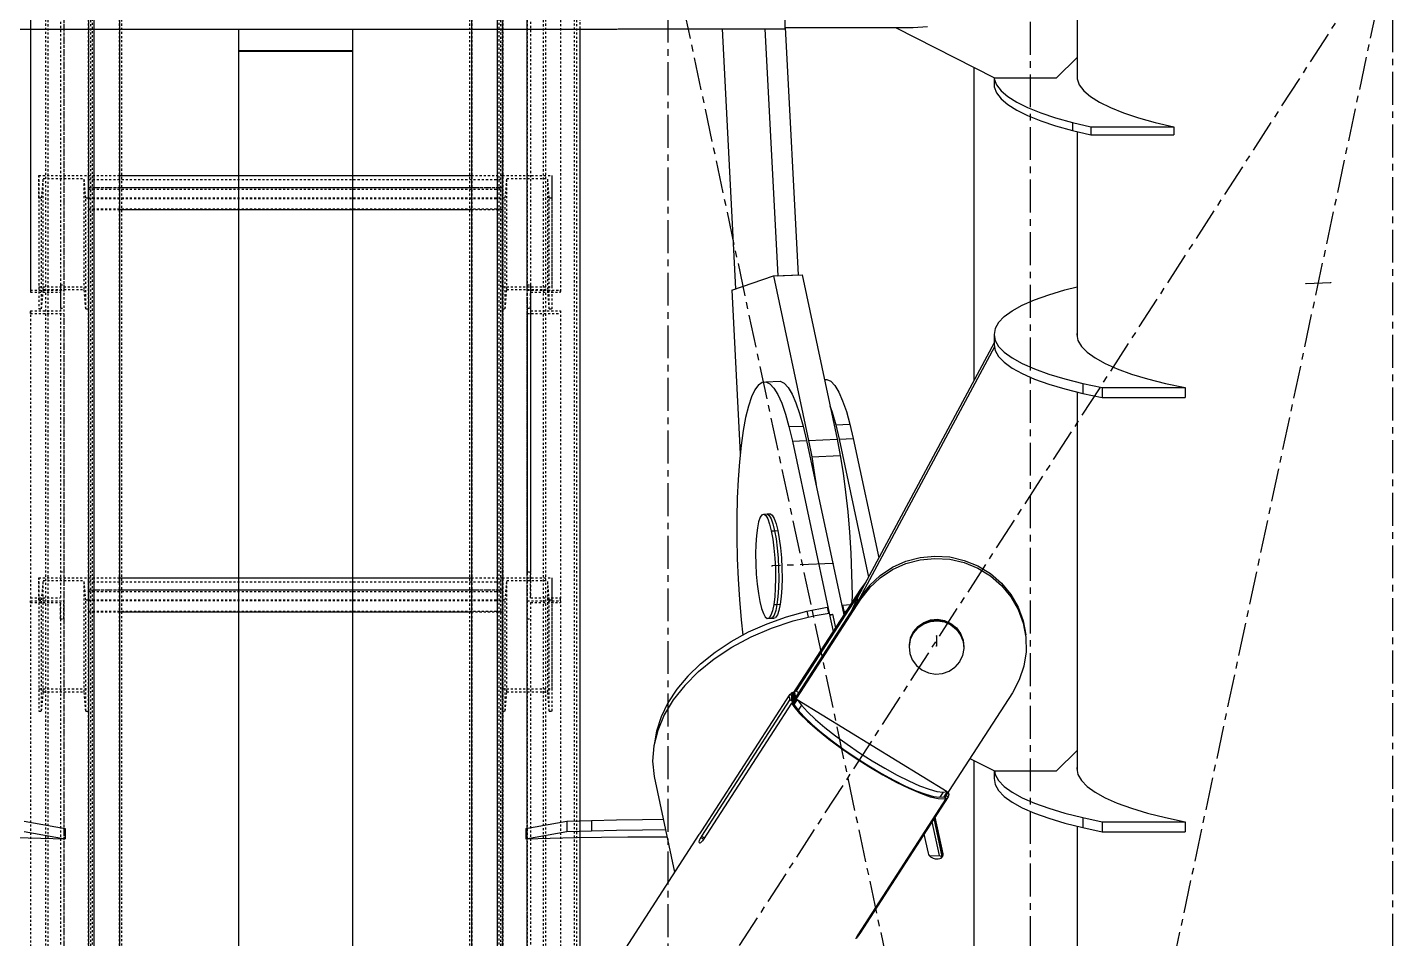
# Model space of a CAD drawing. Header units: millimetres. Extents: x 5143 to 30813, y 232 to 21408.
# Drawn here: x 23100.2 to 23430, y 3197.9 to 3417.9 of the extents above; entities that cross this region are included whole.
import ezdxf

# ---------------------------------------------------------------- set-up
doc = ezdxf.new("R2010")
doc.units = ezdxf.units.MM
doc.header["$LTSCALE"] = 0.25
for name, pattern in [('CENTER', [50.8, 31.75, -6.35, 6.35, -6.35]), ('XKITLINE00', [0]), ('XKITLINE02', [4, 2, -2]), ('XKITLINE03', [6, 3, -1, 1, -1])]:
    doc.linetypes.add(name, pattern=pattern)

msp = doc.modelspace()

# ---------------------------------------------------------------- linework, layer by layer
at = {"color": 8, "linetype": 'CENTER'}
for p, q in [((23255, 3096.7), (23255, 4763.35)), ((23430, 2357.78), (23430, 3985.69)), ((23342.5, 3030.27), (23342.5, 3850.27)), ((22900, 2620.27), (23430, 3440.27)), ((23430, 2620.27), (23255, 3440.27)), ((23342.5, 3030.27), (23430, 3440.27)), ((23414.98, 3356.22), (23409.08, 3355.98)), ((23294.82, 3288.49), (23280.09, 3287.87)), ((23319.8, 3271), (23319.8, 3268.55))]:
    msp.add_line(p, q, dxfattribs=at)
at = {"color": 3, "linetype": 'XKITLINE02'}
for p, q in [((23122.41, 4187.77), (23122.41, 3000.84)), ((23122.94, 4187.77), (23122.94, 3002.41)), ((23207.04, 4187.77), (23207.04, 3002.41)), ((23207.57, 4187.77), (23207.57, 3000.84)), ((23104.64, 4168.77), (23104.64, 3002.41)), ((23225.34, 4168.77), (23225.34, 3002.41)), ((23105.17, 4166.61), (23105.17, 3000.84)), ((23224.81, 4166.61), (23224.81, 3000.84)), ((23115.02, 4010.31), (23115.02, 2304.77)), ((23122.52, 4010.31), (23122.52, 2304.77)), ((23207.47, 4010.11), (23207.47, 2304.77)), ((23214.97, 4010.31), (23214.97, 2597.45)), ((23115.87, 4009.98), (23115.87, 2305.1)), ((23214.12, 4009.98), (23214.12, 2597.45)), ((23122.52, 4005.73), (23122.52, 2597.45)), ((23207.47, 4005.52), (23207.47, 2597.45)), ((23114.92, 3997.81), (23114.92, 2298.3)), ((23115.45, 3998.62), (23115.45, 2299.1)), ((23213.68, 3998.62), (23213.68, 2597.45)), ((23214.53, 3998.62), (23214.52, 2299.1)), ((23215.06, 3997.81), (23215.06, 2298.3)), ((23232.3, 3997.81), (23232.29, 2298.3)), ((23232.83, 3998.62), (23232.82, 2299.1)), ((23116.3, 3967.65), (23116.3, 2597.45)), ((23233.68, 3786.04), (23233.68, 2597.45)), ((23101, 3473.64), (23101, 3353.99)), ((23101, 3473.21), (23101, 3353.99)), ((23108.2, 3473.21), (23108.2, 3350.1)), ((23109, 3473.64), (23109, 3350.1)), ((23220.98, 3473.64), (23220.98, 3350.1)), ((23221.78, 3473.21), (23221.78, 3350.1)), ((23228.98, 3473.64), (23228.98, 3353.99)), ((23116.3, 3463.1), (23116.3, 3417.45)), ((23122.52, 3463.1), (23122.52, 3417.45)), ((23207.47, 3463.1), (23207.47, 3417.45)), ((23213.68, 3463.1), (23213.68, 3417.45)), ((23233.68, 3463.1), (23233.68, 3417.45)), ((23103, 3376.75), (23103, 3382.09)), ((23103, 3382.09), (23115, 3382.09)), ((23103, 3382.09), (23103, 3349.93)), ((23103.68, 3376.75), (23104.07, 3381.41)), ((23104.07, 3381.41), (23113.94, 3381.41)), ((23104.07, 3354.6), (23104.07, 3381.41)), ((23114.32, 3376.75), (23113.94, 3381.41)), ((23113.94, 3354.6), (23113.94, 3381.41)), ((23115, 3382.09), (23115, 3373.88)), ((23115, 3382.09), (23122.52, 3382.09)), ((23115, 3376.75), (23115, 3382.09)), ((23115, 3382.09), (23115, 3349.93)), ((23115, 3381.16), (23214.98, 3381.16)), ((23207.47, 3382.09), (23214.98, 3382.09)), ((23214.98, 3382.09), (23214.98, 3373.88)), ((23214.98, 3355.27), (23214.98, 3382.09)), ((23214.98, 3376.75), (23214.98, 3382.09)), ((23214.98, 3382.09), (23226.98, 3382.09)), ((23215.66, 3376.75), (23216.05, 3381.41)), ((23216.05, 3354.6), (23216.05, 3381.41)), ((23216.05, 3381.41), (23225.92, 3381.41)), ((23225.92, 3354.6), (23225.92, 3381.41)), ((23226.3, 3376.75), (23225.92, 3381.41)), ((23226.98, 3355.27), (23226.98, 3382.09)), ((23226.98, 3376.75), (23226.98, 3382.09)), ((23115, 3379.22), (23122.52, 3379.22)), ((23115, 3378.79), (23214.98, 3378.79)), ((23207.47, 3379.22), (23214.98, 3379.22)), ((23103, 3376.75), (23103.68, 3376.75)), ((23103.68, 3349.93), (23103.68, 3376.75)), ((23114.32, 3376.75), (23115, 3376.75)), ((23114.32, 3349.93), (23114.32, 3376.75)), ((23115, 3376.75), (23214.98, 3376.75)), ((23115, 3376.59), (23214.98, 3376.59)), ((23115, 3374.04), (23214.98, 3374.04)), ((23115, 3373.88), (23122.52, 3373.88)), ((23207.47, 3373.88), (23214.98, 3373.88)), ((23214.98, 3349.93), (23214.98, 3376.75)), ((23214.98, 3376.75), (23215.66, 3376.75)), ((23215.66, 3349.93), (23215.66, 3376.75)), ((23226.3, 3349.93), (23226.3, 3376.75)), ((23226.3, 3376.75), (23226.98, 3376.75)), ((23226.98, 3349.93), (23226.98, 3376.75)), ((23101, 3354.42), (23109, 3354.42)), ((23101, 3353.99), (23108.2, 3353.99)), ((23103, 3355.27), (23115, 3355.27)), ((23103.68, 3349.93), (23104.07, 3354.6)), ((23104.07, 3354.6), (23113.94, 3354.6)), ((23108.2, 3355.75), (23109, 3355.75)), ((23108.2, 3355.75), (23108.2, 3349.48)), ((23108.2, 3355.75), (23108.2, 3280.15)), ((23109, 3355.75), (23109, 3348.78)), ((23109, 3355.75), (23109, 3279.46)), ((23114.32, 3349.93), (23113.94, 3354.6)), ((23214.98, 3349.93), (23214.98, 3355.27)), ((23214.98, 3355.27), (23226.98, 3355.27)), ((23215.66, 3349.93), (23216.05, 3354.6)), ((23216.05, 3354.6), (23225.92, 3354.6)), ((23220.98, 3355.75), (23220.98, 3286.42)), ((23220.98, 3355.75), (23221.78, 3355.75)), ((23220.98, 3350.1), (23220.98, 3354.42)), ((23220.98, 3354.42), (23228.98, 3354.42)), ((23221.78, 3355.75), (23221.78, 3286.42)), ((23221.78, 3350.1), (23221.78, 3353.99)), ((23221.78, 3353.99), (23228.98, 3353.99)), ((23226.3, 3349.93), (23225.92, 3354.6)), ((23226.98, 3349.93), (23226.98, 3355.27)), ((23228.98, 3353.99), (23228.98, 3354.42)), ((23220.98, 3352.26), (23220.98, 3279.46)), ((23221.78, 3352.26), (23221.78, 3280.15)), ((23101, 3349.48), (23108.2, 3349.48)), ((23101, 3348.78), (23101, 3349.48)), ((23101, 3349.48), (23101, 3279.46)), ((23101, 3348.78), (23109, 3348.78)), ((23103, 3349.93), (23103.68, 3349.93)), ((23108.2, 3350.1), (23109, 3350.1)), ((23114.32, 3349.93), (23115, 3349.93)), ((23214.98, 3349.93), (23215.66, 3349.93)), ((23220.98, 3350.1), (23221.78, 3350.1)), ((23220.98, 3348.78), (23228.98, 3348.78)), ((23221.78, 3349.48), (23228.98, 3349.48)), ((23226.3, 3349.93), (23226.98, 3349.93)), ((23228.98, 3349.48), (23228.98, 3279.46)), ((23103, 3279.66), (23103, 3285)), ((23103, 3285), (23115, 3285)), ((23103, 3285), (23103, 3252.84)), ((23108.2, 3286.42), (23109, 3286.42)), ((23115, 3285), (23115, 3276.79)), ((23115, 3285), (23122.52, 3285)), ((23115, 3279.66), (23115, 3285)), ((23115, 3285), (23115, 3252.84)), ((23207.47, 3285), (23214.98, 3285)), ((23214.98, 3285), (23214.98, 3276.79)), ((23214.98, 3258.18), (23214.98, 3285)), ((23214.98, 3279.66), (23214.98, 3285)), ((23214.98, 3285), (23226.98, 3285)), ((23220.98, 3279.46), (23220.98, 3286.42)), ((23220.98, 3286.42), (23221.78, 3286.42)), ((23221.78, 3280.15), (23221.78, 3286.42)), ((23226.98, 3258.18), (23226.98, 3285)), ((23226.98, 3279.66), (23226.98, 3285)), ((23103.68, 3279.66), (23104.07, 3284.32)), ((23104.07, 3284.32), (23113.94, 3284.32)), ((23104.07, 3257.5), (23104.07, 3284.32)), ((23114.32, 3279.66), (23113.94, 3284.32)), ((23113.94, 3257.5), (23113.94, 3284.32)), ((23115, 3284.07), (23214.98, 3284.07)), ((23115, 3282.13), (23122.52, 3282.13)), ((23115, 3281.7), (23214.98, 3281.7)), ((23207.47, 3282.13), (23214.98, 3282.13)), ((23215.66, 3279.66), (23216.05, 3284.32)), ((23216.05, 3257.5), (23216.05, 3284.32)), ((23216.05, 3284.32), (23225.92, 3284.32)), ((23225.92, 3257.5), (23225.92, 3284.32)), ((23226.3, 3279.66), (23225.92, 3284.32)), ((23101, 3280.15), (23108.2, 3280.15)), ((23101, 3279.46), (23109, 3279.46)), ((23101, 3279.02), (23101, 3279.46)), ((23101, 3279.46), (23109, 3279.46)), ((23101, 3279.46), (23101, 3159.81)), ((23101, 3279.02), (23108.2, 3279.02)), ((23103, 3279.66), (23103.68, 3279.66)), ((23103.68, 3252.84), (23103.68, 3279.66)), ((23108.2, 3275.14), (23108.2, 3279.02)), ((23108.2, 3279.02), (23108.2, 3155.92)), ((23109, 3275.14), (23109, 3279.46)), ((23109, 3279.46), (23109, 3155.92)), ((23114.32, 3279.66), (23115, 3279.66)), ((23114.32, 3252.84), (23114.32, 3279.66)), ((23115, 3279.66), (23214.98, 3279.66)), ((23115, 3279.5), (23214.98, 3279.5)), ((23214.98, 3252.84), (23214.98, 3279.66)), ((23214.98, 3279.66), (23215.66, 3279.66)), ((23215.66, 3252.84), (23215.66, 3279.66)), ((23220.98, 3279.46), (23228.98, 3279.46)), ((23220.98, 3279.46), (23220.98, 3155.92)), ((23220.98, 3279.46), (23228.98, 3279.46)), ((23221.78, 3280.15), (23228.98, 3280.15)), ((23221.78, 3279.02), (23221.78, 3155.92)), ((23221.78, 3279.02), (23228.98, 3279.02)), ((23226.3, 3252.84), (23226.3, 3279.66)), ((23226.3, 3279.66), (23226.98, 3279.66)), ((23226.98, 3252.84), (23226.98, 3279.66)), ((23228.98, 3279.46), (23228.98, 3280.15)), ((23228.98, 3279.46), (23228.98, 3159.81)), ((23108.2, 3275.14), (23109, 3275.14)), ((23115, 3276.95), (23214.98, 3276.95)), ((23115, 3276.79), (23122.52, 3276.79)), ((23207.47, 3276.79), (23214.98, 3276.79)), ((23220.98, 3275.14), (23221.78, 3275.14)), ((23103, 3258.18), (23115, 3258.18)), ((23103.68, 3252.84), (23104.07, 3257.5)), ((23104.07, 3257.5), (23113.94, 3257.5)), ((23114.32, 3252.84), (23113.94, 3257.5)), ((23214.98, 3252.84), (23214.98, 3258.18)), ((23214.98, 3258.18), (23226.98, 3258.18)), ((23215.66, 3252.84), (23216.05, 3257.5)), ((23216.05, 3257.5), (23225.92, 3257.5)), ((23226.3, 3252.84), (23225.92, 3257.5)), ((23226.98, 3252.84), (23226.98, 3258.18)), ((23103, 3252.84), (23103.68, 3252.84)), ((23114.32, 3252.84), (23115, 3252.84)), ((23214.98, 3252.84), (23215.66, 3252.84)), ((23226.3, 3252.84), (23226.98, 3252.84))]:
    msp.add_line(p, q, dxfattribs=at)
at = {"color": 1, "linetype": 'XKITLINE03'}
for p, q in [((23115.02, 4010.31), (23115.02, 2309.56)), ((23214.97, 2309.56), (23214.97, 4010.31)), ((23220.97, 2292.58), (23220.98, 4000.82)), ((23109, 3473.64), (23109, 3354.42)), ((23220.98, 3354.42), (23220.98, 3473.64)), ((23115, 3382.09), (23115, 3355.27)), ((23214.98, 3355.27), (23214.98, 3382.09)), ((23115, 3379.22), (23214.98, 3379.22)), ((23109, 3348.78), (23109, 3279.46)), ((23220.98, 3279.46), (23220.98, 3348.78)), ((23115, 3285), (23115, 3258.18)), ((23214.98, 3258.18), (23214.98, 3285)), ((23115, 3282.13), (23214.98, 3282.13)), ((23109, 3279.46), (23109, 3160.24)), ((23220.98, 3160.24), (23220.98, 3279.46))]:
    msp.add_line(p, q, dxfattribs=at)
at = {"color": 8, "linetype": 'XKITLINE00'}
for p, q in [((23353.8, 3462.9), (23353.8, 3410.58)), ((23283.2, 3435.18), (23283.2, 3417.6)), ((23087.8, 3417.45), (23242.19, 3417.45)), ((23151.2, 3417.45), (23151.2, 3096.7)), ((23178.8, 3417.45), (23178.8, 3096.7)), ((23242.19, 3417.45), (23242.36, 3417.46)), ((23242.36, 3417.46), (23242.6, 3417.47)), ((23242.6, 3417.47), (23242.89, 3417.48)), ((23242.89, 3417.48), (23243.2, 3417.48)), ((23243.2, 3417.48), (23283.2, 3417.48)), ((23268.03, 3417.48), (23271.3, 3354.78)), ((23278.35, 3417.48), (23281.46, 3357.92)), ((23283.2, 3417.82), (23314.2, 3417.82)), ((23283.2, 3417.6), (23283.2, 3417.48)), ((23283.25, 3417.82), (23286.37, 3358.13)), ((23309.91, 3417.82), (23333.8, 3405.71)), ((23314.2, 3417.82), (23317.64, 3418.09)), ((23151.2, 3412.32), (23178.8, 3412.32)), ((23151.2, 3412.16), (23178.8, 3412.16)), ((23348.8, 3405.71), (23353.8, 3410.58)), ((23353.8, 3410.58), (23353.8, 3405.35)), ((23328.85, 3408.22), (23328.85, 3332.67)), ((23353.8, 3406.96), (23353.76, 3406.88)), ((23353.76, 3406.88), (23353.76, 3405.44)), ((23333.76, 3405.73), (23333.76, 3405.44)), ((23333.76, 3405.44), (23334.31, 3404)), ((23333.76, 3405.44), (23333.76, 3403.49)), ((23333.76, 3403.49), (23334.31, 3402.05)), ((23333.8, 3405.71), (23348.8, 3405.71)), ((23334.31, 3404), (23335.4, 3402.58)), ((23353.76, 3405.44), (23354.31, 3404)), ((23354.31, 3404), (23355.4, 3402.58)), ((23334.31, 3402.05), (23335.4, 3400.63)), ((23335.4, 3402.58), (23337.03, 3401.18)), ((23335.4, 3400.63), (23337.03, 3399.23)), ((23337.03, 3401.18), (23339.18, 3399.82)), ((23355.4, 3402.58), (23357.03, 3401.18)), ((23357.03, 3401.18), (23359.18, 3399.82)), ((23337.03, 3399.23), (23339.18, 3397.87)), ((23339.18, 3399.82), (23341.83, 3398.51)), ((23339.18, 3397.87), (23341.83, 3396.56)), ((23341.83, 3398.51), (23344.98, 3397.25)), ((23344.98, 3397.25), (23348.59, 3396.05)), ((23359.18, 3399.82), (23361.83, 3398.51)), ((23361.83, 3398.51), (23364.98, 3397.25)), ((23364.98, 3397.25), (23368.59, 3396.05)), ((23341.83, 3396.56), (23344.98, 3395.3)), ((23344.98, 3395.3), (23348.59, 3394.1)), ((23348.59, 3396.05), (23352.65, 3394.93)), ((23348.59, 3394.1), (23352.65, 3392.98)), ((23352.65, 3394.93), (23357.11, 3393.89)), ((23352.65, 3394.93), (23352.65, 3392.98)), ((23357.11, 3393.89), (23377.11, 3393.89)), ((23357.11, 3393.89), (23357.11, 3391.94)), ((23368.59, 3396.05), (23372.65, 3394.93)), ((23372.65, 3394.93), (23377.11, 3393.89)), ((23377.11, 3393.89), (23377.11, 3391.94)), ((23352.65, 3392.98), (23357.11, 3391.94)), ((23353.8, 3392.71), (23353.8, 3343.24)), ((23357.11, 3391.94), (23377.11, 3391.94)), ((23270.34, 3354.45), (23280.48, 3357.88)), ((23280.48, 3357.88), (23287.35, 3358.17)), ((23280.48, 3357.88), (23288.93, 3318.14)), ((23281.46, 3357.92), (23286.37, 3358.13)), ((23287.35, 3358.17), (23295.8, 3318.43)), ((23270.34, 3354.45), (23272.4, 3314.92)), ((23346.91, 3353.34), (23350.8, 3354.5)), ((23350.8, 3354.5), (23353.8, 3355.26)), ((23338.1, 3349.46), (23340.54, 3350.81)), ((23340.54, 3350.81), (23343.48, 3352.11)), ((23343.48, 3352.11), (23346.91, 3353.34)), ((23336.18, 3348.07), (23334.8, 3346.66)), ((23336.18, 3348.07), (23338.1, 3349.46)), ((23333.97, 3345.21), (23333.7, 3343.76)), ((23334.8, 3346.66), (23333.97, 3345.21)), ((23353.8, 3344.29), (23353.7, 3343.76)), ((23333.7, 3341.7), (23300.65, 3280.09)), ((23333.8, 3340.77), (23301.28, 3280.14)), ((23333.7, 3343.76), (23333.7, 3341.33)), ((23333.7, 3343.76), (23333.97, 3342.31)), ((23333.7, 3341.33), (23333.8, 3340.8)), ((23333.8, 3340.8), (23333.8, 3340.77)), ((23333.8, 3340.77), (23333.8, 3340.77)), ((23333.8, 3340.77), (23333.97, 3339.88)), ((23333.97, 3342.31), (23334.8, 3340.87)), ((23334.8, 3340.87), (23336.18, 3339.45)), ((23353.7, 3343.76), (23353.97, 3342.31)), ((23353.97, 3342.31), (23354.8, 3340.87)), ((23354.8, 3340.87), (23356.18, 3339.45)), ((23333.97, 3339.88), (23334.8, 3338.43)), ((23334.8, 3338.43), (23336.18, 3337.02)), ((23336.18, 3339.45), (23338.1, 3338.06)), ((23338.1, 3338.06), (23340.54, 3336.72)), ((23356.18, 3339.45), (23358.1, 3338.06)), ((23358.1, 3338.06), (23360.54, 3336.72)), ((23336.18, 3337.02), (23338.1, 3335.63)), ((23338.1, 3335.63), (23340.54, 3334.28)), ((23340.54, 3336.72), (23343.48, 3335.42)), ((23340.54, 3334.28), (23343.48, 3332.99)), ((23343.48, 3335.42), (23346.91, 3334.19)), ((23346.91, 3334.19), (23350.8, 3333.02)), ((23360.54, 3336.72), (23363.48, 3335.42)), ((23363.48, 3335.42), (23366.91, 3334.19)), ((23366.91, 3334.19), (23370.8, 3333.02)), ((23276.8, 3331.58), (23275.94, 3330.39)), ((23276.8, 3331.58), (23277.7, 3332.22)), ((23277.7, 3332.22), (23278.63, 3332.3)), ((23278.63, 3332.3), (23282.06, 3332.44)), ((23278.63, 3332.3), (23279.58, 3331.82)), ((23279.58, 3331.82), (23280.53, 3330.78)), ((23280.53, 3330.78), (23281.48, 3329.21)), ((23282.06, 3332.44), (23283.01, 3331.96)), ((23283.01, 3331.96), (23283.97, 3330.93)), ((23283.97, 3330.93), (23284.92, 3329.36)), ((23292.73, 3332.89), (23293.35, 3332.91)), ((23293.35, 3332.91), (23294.3, 3332.43)), ((23294.3, 3332.43), (23295.26, 3331.4)), ((23295.26, 3331.4), (23296.21, 3329.83)), ((23343.48, 3332.99), (23346.91, 3331.75)), ((23346.91, 3331.75), (23350.8, 3330.59)), ((23350.8, 3333.02), (23355.12, 3331.94)), ((23355.12, 3331.94), (23355.12, 3329.5)), ((23355.12, 3331.94), (23359.84, 3330.94)), ((23359.84, 3330.94), (23359.84, 3328.5)), ((23359.84, 3330.94), (23379.84, 3330.94)), ((23370.8, 3333.02), (23375.12, 3331.94)), ((23375.12, 3331.94), (23379.84, 3330.94)), ((23379.84, 3330.94), (23379.84, 3328.5)), ((23275.13, 3328.67), (23274.39, 3326.44)), ((23275.94, 3330.39), (23275.13, 3328.67)), ((23281.48, 3329.21), (23282.42, 3327.12)), ((23284.92, 3329.36), (23285.85, 3327.26)), ((23296.21, 3329.83), (23297.14, 3327.74)), ((23297.14, 3327.74), (23298.04, 3325.15)), ((23350.8, 3330.59), (23355.12, 3329.5)), ((23353.8, 3329.83), (23353.8, 3243.29)), ((23355.12, 3329.5), (23359.84, 3328.5)), ((23359.84, 3328.5), (23379.84, 3328.5)), ((23274.39, 3326.44), (23273.71, 3323.72)), ((23282.42, 3327.12), (23283.32, 3324.53)), ((23283.32, 3324.53), (23284.18, 3321.49)), ((23285.85, 3327.26), (23286.76, 3324.68)), ((23286.76, 3324.68), (23287.62, 3321.63)), ((23294.08, 3326.52), (23294.61, 3325.01)), ((23294.61, 3325.01), (23295.47, 3321.96)), ((23298.04, 3325.15), (23298.91, 3322.11)), ((23273.71, 3323.72), (23273.12, 3320.55)), ((23284.18, 3321.49), (23287.62, 3321.63)), ((23284.18, 3321.49), (23285, 3318.02)), ((23287.62, 3321.63), (23288.43, 3318.16)), ((23295.47, 3321.96), (23298.91, 3322.11)), ((23295.47, 3321.96), (23296.28, 3318.49)), ((23298.91, 3322.11), (23299.72, 3318.64)), ((23273.12, 3320.55), (23272.61, 3316.97)), ((23285, 3318.02), (23288.43, 3318.16)), ((23285, 3318.02), (23293.86, 3276.48)), ((23288.43, 3318.16), (23297.42, 3276.06)), ((23288.93, 3318.14), (23295.8, 3318.43)), ((23288.93, 3318.14), (23289.69, 3314.22)), ((23295.8, 3318.43), (23296.56, 3314.51)), ((23296.28, 3318.49), (23299.72, 3318.64)), ((23296.28, 3318.49), (23303.39, 3285.19)), ((23299.72, 3318.64), (23305.87, 3289.81)), ((23272.61, 3316.97), (23272.2, 3313.02)), ((23289.69, 3314.22), (23296.56, 3314.51)), ((23296.56, 3314.51), (23297.25, 3310.25)), ((23272.2, 3313.02), (23271.89, 3308.76)), ((23289.69, 3314.22), (23290.38, 3309.96)), ((23271.89, 3308.76), (23271.68, 3304.23)), ((23290.38, 3309.96), (23290.71, 3307.5)), ((23297.25, 3310.25), (23297.85, 3305.7)), ((23297.85, 3305.7), (23298.37, 3300.92)), ((23271.68, 3304.23), (23271.58, 3299.5)), ((23271.58, 3299.5), (23271.59, 3294.62)), ((23276.86, 3298.54), (23276.55, 3297.06)), ((23277.23, 3299.62), (23276.86, 3298.54)), ((23277.65, 3300.24), (23277.23, 3299.62)), ((23277.65, 3300.24), (23278.11, 3300.38)), ((23278.11, 3300.38), (23278.89, 3300.42)), ((23278.11, 3300.38), (23278.58, 3300.04)), ((23278.58, 3300.04), (23279.05, 3299.23)), ((23278.89, 3300.42), (23279.68, 3300.45)), ((23278.89, 3300.42), (23279.37, 3300.07)), ((23278.89, 3300.42), (23279.37, 3300.07)), ((23279.05, 3299.23), (23279.5, 3297.98)), ((23279.37, 3300.07), (23279.84, 3299.26)), ((23279.37, 3300.07), (23279.84, 3299.26)), ((23279.5, 3297.98), (23279.91, 3296.34)), ((23279.68, 3300.45), (23280.15, 3300.11)), ((23279.84, 3299.26), (23280.28, 3298.01)), ((23279.84, 3299.26), (23280.28, 3298.01)), ((23280.15, 3300.11), (23280.62, 3299.3)), ((23280.28, 3298.01), (23280.7, 3296.37)), ((23280.28, 3298.01), (23280.7, 3296.37)), ((23280.62, 3299.3), (23281.07, 3298.05)), ((23281.07, 3298.05), (23281.48, 3296.41)), ((23298.37, 3300.92), (23298.79, 3295.99)), ((23271.59, 3294.62), (23271.7, 3289.66)), ((23276.32, 3295.21), (23276.17, 3293.08)), ((23276.55, 3297.06), (23276.32, 3295.21)), ((23279.91, 3296.34), (23280.7, 3296.37)), ((23279.91, 3296.34), (23280.27, 3294.37)), ((23280.7, 3296.37), (23281.48, 3296.41)), ((23280.7, 3296.37), (23281.05, 3294.4)), ((23280.7, 3296.37), (23281.05, 3294.4)), ((23281.48, 3296.41), (23281.84, 3294.44)), ((23298.79, 3295.99), (23299.1, 3290.95)), ((23276.17, 3293.08), (23276.11, 3290.75)), ((23280.27, 3294.37), (23280.56, 3292.15)), ((23280.56, 3292.15), (23280.77, 3289.76)), ((23281.05, 3294.4), (23281.35, 3292.18)), ((23281.05, 3294.4), (23281.35, 3292.18)), ((23281.35, 3292.18), (23281.56, 3289.79)), ((23281.35, 3292.18), (23281.56, 3289.79)), ((23281.84, 3294.44), (23282.13, 3292.22)), ((23282.13, 3292.22), (23282.34, 3289.83)), ((23271.7, 3289.66), (23271.91, 3284.67)), ((23276.11, 3290.75), (23276.15, 3288.31)), ((23276.15, 3288.31), (23276.27, 3285.85)), ((23280.77, 3289.76), (23280.9, 3287.3)), ((23281.56, 3289.79), (23281.69, 3287.33)), ((23281.56, 3289.79), (23281.69, 3287.33)), ((23282.34, 3289.83), (23282.47, 3287.36)), ((23299.1, 3290.95), (23299.31, 3285.88)), ((23309.15, 3287.54), (23312.41, 3289)), ((23309.15, 3286.98), (23312.41, 3288.44)), ((23312.41, 3289), (23315.87, 3289.91)), ((23312.41, 3288.44), (23315.87, 3289.35)), ((23315.87, 3289.91), (23319.44, 3290.26)), ((23315.87, 3289.35), (23319.44, 3289.7)), ((23319.44, 3290.26), (23323.01, 3290.03)), ((23319.44, 3289.7), (23323.01, 3289.47)), ((23323.01, 3290.03), (23326.5, 3289.22)), ((23323.01, 3289.47), (23326.5, 3288.67)), ((23326.5, 3289.22), (23329.81, 3287.87)), ((23326.5, 3288.67), (23329.81, 3287.32)), ((23271.91, 3284.67), (23272.23, 3279.73)), ((23276.27, 3285.85), (23276.49, 3283.46)), ((23280.94, 3284.85), (23280.88, 3282.52)), ((23280.9, 3287.3), (23280.94, 3284.85)), ((23281.72, 3284.89), (23281.66, 3282.55)), ((23281.72, 3284.89), (23281.66, 3282.55)), ((23281.69, 3287.33), (23281.72, 3284.89)), ((23281.69, 3287.33), (23281.72, 3284.89)), ((23282.51, 3284.92), (23282.45, 3282.59)), ((23282.47, 3287.36), (23282.51, 3284.92)), ((23299.31, 3285.88), (23299.41, 3280.84)), ((23303.59, 3283.18), (23306.19, 3285.58)), ((23303.59, 3282.62), (23306.19, 3285.03)), ((23306.19, 3285.58), (23309.15, 3287.54)), ((23306.19, 3285.03), (23309.15, 3286.98)), ((23329.81, 3287.87), (23332.84, 3286.01)), ((23329.81, 3287.32), (23332.84, 3285.45)), ((23332.84, 3286.01), (23335.52, 3283.69)), ((23332.84, 3285.45), (23335.52, 3283.13)), ((23276.49, 3283.46), (23276.78, 3281.24)), ((23280.88, 3282.52), (23280.73, 3280.39)), ((23281.66, 3282.55), (23281.52, 3280.43)), ((23281.66, 3282.55), (23281.52, 3280.43)), ((23282.45, 3282.59), (23282.3, 3280.46)), ((23301.44, 3282.28), (23285.12, 3257.04)), ((23301.44, 3281.72), (23285.91, 3257.71)), ((23302.72, 3283.95), (23301.44, 3282.28)), ((23303.59, 3283.18), (23301.44, 3280.38)), ((23303.59, 3282.62), (23301.44, 3279.83)), ((23301.44, 3282.28), (23301.44, 3281.72)), ((23301.74, 3282.12), (23301.44, 3281.72)), ((23303.59, 3283.18), (23303.59, 3282.62)), ((23335.52, 3283.69), (23337.76, 3280.97)), ((23335.52, 3283.13), (23337.76, 3280.41)), ((23272.23, 3279.73), (23272.65, 3274.88)), ((23276.78, 3281.24), (23277.14, 3279.27)), ((23277.14, 3279.27), (23277.55, 3277.63)), ((23280.5, 3278.55), (23280.19, 3277.06)), ((23280.73, 3280.39), (23280.5, 3278.55)), ((23280.5, 3278.55), (23281.28, 3278.58)), ((23281.28, 3278.58), (23280.97, 3277.1)), ((23281.28, 3278.58), (23280.97, 3277.1)), ((23281.52, 3280.43), (23281.28, 3278.58)), ((23281.52, 3280.43), (23281.28, 3278.58)), ((23281.28, 3278.58), (23282.07, 3278.62)), ((23282.07, 3278.62), (23281.76, 3277.13)), ((23282.3, 3280.46), (23282.07, 3278.62)), ((23301.44, 3280.38), (23284.86, 3254.73)), ((23301.44, 3279.83), (23285.12, 3254.59)), ((23297.11, 3278.37), (23297.03, 3277.88)), ((23297.11, 3278.37), (23299.02, 3278.53)), ((23297.11, 3278.37), (23297.5, 3276.53)), ((23300.65, 3280.09), (23299.28, 3277.05)), ((23299.41, 3280.84), (23299.4, 3279.13)), ((23300.65, 3280.09), (23300.65, 3279.17)), ((23301.44, 3280.38), (23301.44, 3279.83)), ((23337.76, 3280.97), (23339.52, 3277.92)), ((23337.76, 3280.41), (23339.52, 3277.36)), ((23272.65, 3274.88), (23273.06, 3271.18)), ((23277.55, 3277.63), (23278, 3276.38)), ((23278, 3276.38), (23278.47, 3275.56)), ((23278.47, 3275.56), (23278.94, 3275.22)), ((23278.93, 3273.93), (23283.62, 3275.6)), ((23278.94, 3275.22), (23279.39, 3275.37)), ((23278.94, 3275.22), (23279.72, 3275.26)), ((23279.82, 3275.99), (23279.39, 3275.37)), ((23279.72, 3275.26), (23280.18, 3275.4)), ((23279.72, 3275.26), (23280.18, 3275.4)), ((23279.72, 3275.26), (23280.51, 3275.29)), ((23280.19, 3277.06), (23279.82, 3275.99)), ((23280.6, 3276.02), (23280.18, 3275.4)), ((23280.6, 3276.02), (23280.18, 3275.4)), ((23280.51, 3275.29), (23280.96, 3275.43)), ((23280.97, 3277.1), (23280.6, 3276.02)), ((23280.97, 3277.1), (23280.6, 3276.02)), ((23281.39, 3276.05), (23280.96, 3275.43)), ((23281.76, 3277.13), (23281.39, 3276.05)), ((23283.62, 3275.6), (23288.48, 3276.93)), ((23285.19, 3274.6), (23290.54, 3275.93)), ((23288.48, 3276.93), (23293.42, 3277.89)), ((23288.48, 3276.93), (23288.78, 3275.5)), ((23290.54, 3275.93), (23293.88, 3276.49)), ((23293.42, 3277.89), (23293.73, 3276.46)), ((23293.88, 3276.49), (23294.83, 3272.06)), ((23293.95, 3276.16), (23294.7, 3276.19)), ((23294.01, 3275.91), (23294.7, 3276.19)), ((23294.7, 3276.19), (23295.4, 3272.93)), ((23297.5, 3276.53), (23297.42, 3276.07)), ((23297.57, 3276.96), (23297.44, 3276.15)), ((23297.44, 3276.15), (23297.45, 3276.11)), ((23297.57, 3276.96), (23298.02, 3277)), ((23297.57, 3276.96), (23297.67, 3276.46)), ((23316.72, 3274.24), (23318.33, 3274.82)), ((23318.33, 3274.82), (23320.05, 3274.98)), ((23318.33, 3274.65), (23320.05, 3274.8)), ((23318.33, 3274.65), (23320.05, 3274.8)), ((23320.05, 3274.98), (23321.75, 3274.7)), ((23320.05, 3274.8), (23321.75, 3274.52)), ((23320.05, 3274.8), (23321.75, 3274.52)), ((23339.52, 3277.92), (23340.74, 3274.64)), ((23339.52, 3277.36), (23340.74, 3274.08)), ((23270.23, 3269.64), (23274.44, 3271.93)), ((23274.44, 3271.93), (23278.93, 3273.93)), ((23275.05, 3270.73), (23280, 3272.86)), ((23280, 3272.86), (23285.19, 3274.6)), ((23314.21, 3271.98), (23313.49, 3270.45)), ((23314.21, 3271.8), (23313.49, 3270.27)), ((23314.21, 3271.8), (23313.49, 3270.27)), ((23314.21, 3271.62), (23313.49, 3270.1)), ((23315.31, 3273.27), (23314.21, 3271.98)), ((23315.31, 3273.09), (23314.21, 3271.8)), ((23315.31, 3273.09), (23314.21, 3271.8)), ((23315.31, 3272.91), (23314.21, 3271.62)), ((23314.21, 3271.98), (23314.21, 3271.8)), ((23314.21, 3271.8), (23314.21, 3271.62)), ((23315.31, 3273.27), (23316.72, 3274.24)), ((23315.31, 3273.09), (23316.72, 3274.06)), ((23315.31, 3273.09), (23316.72, 3274.06)), ((23315.31, 3272.91), (23316.72, 3273.88)), ((23316.72, 3274.06), (23318.33, 3274.65)), ((23316.72, 3274.06), (23318.33, 3274.65)), ((23316.72, 3273.88), (23318.33, 3274.47)), ((23318.33, 3274.47), (23320.05, 3274.62)), ((23320.05, 3274.62), (23321.75, 3274.34)), ((23321.75, 3274.7), (23323.31, 3273.99)), ((23321.75, 3274.52), (23323.31, 3273.81)), ((23321.75, 3274.52), (23323.31, 3273.81)), ((23321.75, 3274.34), (23323.31, 3273.64)), ((23323.31, 3273.99), (23323.31, 3273.81)), ((23323.31, 3273.99), (23324.64, 3272.92)), ((23323.31, 3273.81), (23324.64, 3272.74)), ((23323.31, 3273.81), (23324.64, 3272.74)), ((23323.31, 3273.81), (23323.31, 3273.64)), ((23323.31, 3273.64), (23324.64, 3272.56)), ((23324.64, 3272.92), (23325.63, 3271.55)), ((23324.64, 3272.74), (23325.63, 3271.37)), ((23324.64, 3272.74), (23325.63, 3271.37)), ((23324.64, 3272.56), (23325.63, 3271.19)), ((23325.63, 3271.55), (23326.23, 3269.97)), ((23340.74, 3274.64), (23341.39, 3271.2)), ((23340.74, 3274.08), (23341.39, 3270.64)), ((23266.15, 3265.44), (23270.41, 3268.25)), ((23266.34, 3267.07), (23270.23, 3269.64)), ((23270.41, 3268.25), (23275.05, 3270.73)), ((23313.49, 3270.45), (23313.2, 3268.8)), ((23313.49, 3270.27), (23313.2, 3268.62)), ((23313.49, 3270.27), (23313.2, 3268.62)), ((23313.49, 3270.1), (23313.2, 3268.44)), ((23313.2, 3268.8), (23313.2, 3268.62)), ((23313.2, 3268.62), (23313.2, 3268.44)), ((23313.2, 3268.44), (23313.36, 3266.77)), ((23325.63, 3271.37), (23326.23, 3269.79)), ((23325.63, 3271.37), (23326.23, 3269.79)), ((23325.63, 3271.19), (23326.23, 3269.62)), ((23326.23, 3269.97), (23326.39, 3268.3)), ((23326.23, 3269.79), (23326.39, 3268.12)), ((23326.23, 3269.79), (23326.39, 3268.12)), ((23326.23, 3269.62), (23326.39, 3267.94)), ((23341.39, 3270.64), (23341.45, 3267.15)), ((23262.33, 3262.36), (23266.15, 3265.44)), ((23262.83, 3264.27), (23266.34, 3267.07)), ((23313.36, 3266.77), (23313.96, 3265.19)), ((23313.96, 3265.19), (23314.95, 3263.82)), ((23326.1, 3266.29), (23325.38, 3264.76)), ((23326.39, 3267.94), (23326.1, 3266.29)), ((23341.45, 3267.15), (23340.92, 3263.7)), ((23259.01, 3259.04), (23262.33, 3262.36)), ((23259.72, 3261.27), (23262.83, 3264.27)), ((23314.95, 3263.82), (23316.28, 3262.75)), ((23316.28, 3262.75), (23317.84, 3262.05)), ((23317.84, 3262.05), (23319.54, 3261.76)), ((23319.54, 3261.76), (23321.26, 3261.92)), ((23321.26, 3261.92), (23322.87, 3262.5)), ((23322.87, 3262.5), (23324.28, 3263.47)), ((23325.38, 3264.76), (23324.28, 3263.47)), ((23340.92, 3263.7), (23339.81, 3260.37)), ((23259.01, 3259.04), (23256.23, 3255.54)), ((23259.72, 3261.27), (23257.08, 3258.1)), ((23339.81, 3260.37), (23338.16, 3257.27)), ((23256.23, 3255.54), (23254.04, 3251.9)), ((23257.08, 3258.1), (23254.92, 3254.81)), ((23284.37, 3256.93), (23263.04, 3223.94)), ((23284.37, 3255.63), (23263.04, 3222.64)), ((23284.37, 3256.93), (23284.15, 3256.41)), ((23284.15, 3256.41), (23284.37, 3255.63)), ((23284.37, 3256.93), (23284.9, 3256.6)), ((23284.37, 3255.63), (23285.12, 3255.17)), ((23284.81, 3257.25), (23284.54, 3256.82)), ((23284.78, 3256.35), (23284.74, 3256.05)), ((23284.74, 3256.05), (23284.78, 3255.7)), ((23285.58, 3257.59), (23284.78, 3256.35)), ((23285.58, 3256.94), (23284.78, 3255.7)), ((23284.9, 3256.6), (23284.78, 3256.35)), ((23284.78, 3255.7), (23284.91, 3255.3)), ((23284.81, 3257.25), (23285.32, 3257.44)), ((23284.81, 3257.25), (23285.12, 3257.06)), ((23285.7, 3257.83), (23284.9, 3256.6)), ((23285.7, 3256.54), (23284.91, 3255.3)), ((23284.91, 3255.3), (23285.12, 3255.17)), ((23285.12, 3257.04), (23285.12, 3256.94)), ((23285.32, 3257.44), (23285.38, 3257.44)), ((23286.15, 3255.66), (23285.35, 3254.43)), ((23285.58, 3257.59), (23285.54, 3257.29)), ((23285.54, 3257.29), (23285.58, 3256.94)), ((23285.7, 3257.83), (23285.58, 3257.59)), ((23285.58, 3256.94), (23285.7, 3256.54)), ((23285.7, 3257.83), (23286.53, 3257.33)), ((23285.7, 3256.54), (23285.92, 3256.41)), ((23286.15, 3255.66), (23322.41, 3233.39)), ((23286.15, 3255.66), (23287.17, 3254.27)), ((23338.16, 3257.27), (23321.84, 3232.04)), ((23254.04, 3251.9), (23252.47, 3248.18)), ((23254.92, 3254.81), (23253.28, 3251.43)), ((23284.81, 3254.76), (23263.49, 3221.77)), ((23284.81, 3254.76), (23285.35, 3254.43)), ((23284.81, 3254.76), (23285.32, 3253.95)), ((23285.12, 3254.78), (23285.03, 3254.63)), ((23285.12, 3254.78), (23285.12, 3254.59)), ((23285.12, 3254.59), (23285.36, 3254.44)), ((23285.32, 3253.95), (23286.74, 3252.27)), ((23285.35, 3254.43), (23286.37, 3253.03)), ((23287.17, 3254.27), (23286.37, 3253.03)), ((23286.37, 3253.03), (23287.85, 3251.41)), ((23286.74, 3252.27), (23288.67, 3250.36)), ((23287.17, 3254.27), (23288.65, 3252.65)), ((23288.65, 3252.65), (23290.56, 3250.84)), ((23253.28, 3251.43), (23252.18, 3248.01)), ((23287.85, 3251.41), (23289.76, 3249.61)), ((23288.67, 3250.36), (23291.06, 3248.27)), ((23289.76, 3249.61), (23292.03, 3247.66)), ((23290.56, 3250.84), (23292.83, 3248.9)), ((23292.83, 3248.9), (23295.41, 3246.87)), ((23252.47, 3248.18), (23251.53, 3244.44)), ((23252.18, 3248.01), (23251.71, 3245.14)), ((23291.06, 3248.27), (23293.82, 3246.06)), ((23292.03, 3247.66), (23294.61, 3245.64)), ((23293.82, 3246.06), (23296.87, 3243.81)), ((23294.61, 3245.64), (23297.43, 3243.58)), ((23295.41, 3246.87), (23298.23, 3244.82)), ((23251.53, 3244.44), (23251.25, 3240.72)), ((23296.87, 3243.81), (23300.13, 3241.58)), ((23297.43, 3243.58), (23300.42, 3241.55)), ((23298.23, 3244.82), (23301.22, 3242.79)), ((23301.22, 3242.79), (23304.28, 3240.83)), ((23348.8, 3238.42), (23353.8, 3243.29)), ((23353.8, 3243.29), (23353.8, 3238.45)), ((23251.25, 3240.72), (23251.63, 3237.08)), ((23300.13, 3241.58), (23303.48, 3239.44)), ((23300.42, 3241.55), (23303.48, 3239.6)), ((23303.48, 3239.6), (23306.55, 3237.78)), ((23303.48, 3239.44), (23306.84, 3237.46)), ((23304.28, 3240.83), (23307.35, 3239.02)), ((23307.35, 3239.02), (23310.33, 3237.38)), ((23327.9, 3241.4), (23333.8, 3238.42)), ((23328.85, 3240.92), (23328.85, 3128.29)), ((23333.7, 3238.47), (23333.7, 3236.54)), ((23353.8, 3239.5), (23353.7, 3238.97)), ((23353.7, 3238.97), (23353.97, 3237.52)), ((23251.63, 3237.08), (23256.56, 3213.98)), ((23306.55, 3237.78), (23309.53, 3236.15)), ((23306.84, 3237.46), (23310.1, 3235.69)), ((23309.53, 3236.15), (23312.36, 3234.74)), ((23310.1, 3235.69), (23313.15, 3234.19)), ((23310.33, 3237.38), (23313.16, 3235.97)), ((23313.16, 3235.97), (23315.74, 3234.83)), ((23333.7, 3236.54), (23333.97, 3235.08)), ((23333.8, 3238.42), (23333.97, 3237.52)), ((23333.8, 3238.42), (23348.8, 3238.42)), ((23333.97, 3237.52), (23334.8, 3236.08)), ((23334.8, 3236.08), (23336.18, 3234.66)), ((23353.97, 3237.52), (23354.8, 3236.08)), ((23354.8, 3236.08), (23356.18, 3234.66)), ((23322.6, 3232.15), (23301.28, 3199.16)), ((23312.36, 3234.74), (23314.94, 3233.59)), ((23313.15, 3234.19), (23315.91, 3233)), ((23314.94, 3233.59), (23317.21, 3232.74)), ((23315.74, 3234.83), (23318.01, 3233.98)), ((23315.91, 3233), (23318.29, 3232.17)), ((23317.21, 3232.74), (23319.11, 3232.21)), ((23318.01, 3233.98), (23319.91, 3233.45)), ((23318.29, 3232.17), (23320.23, 3231.71)), ((23319.11, 3232.21), (23320.59, 3232.02)), ((23319.91, 3233.45), (23321.39, 3233.25)), ((23321.39, 3233.25), (23320.59, 3232.02)), ((23320.59, 3232.02), (23321.61, 3232.15)), ((23321.39, 3233.25), (23322.41, 3233.39)), ((23322.41, 3233.39), (23321.61, 3232.15)), ((23321.61, 3232.15), (23322.15, 3231.82)), ((23321.62, 3232.17), (23321.84, 3232.04)), ((23321.75, 3232.09), (23321.74, 3232.07)), ((23322.11, 3232.45), (23322.6, 3232.15)), ((23322.82, 3232.67), (23322.6, 3232.15)), ((23322.65, 3233.28), (23322.82, 3232.67)), ((23333.97, 3235.08), (23334.8, 3233.64)), ((23334.8, 3233.64), (23336.18, 3232.22)), ((23336.18, 3234.66), (23338.1, 3233.27)), ((23336.18, 3232.22), (23338.1, 3230.84)), ((23338.1, 3233.27), (23340.54, 3231.93)), ((23340.54, 3231.93), (23343.48, 3230.63)), ((23356.18, 3234.66), (23358.1, 3233.27)), ((23358.1, 3233.27), (23360.54, 3231.93)), ((23360.54, 3231.93), (23363.48, 3230.63)), ((23322.15, 3231.82), (23300.83, 3198.83)), ((23320.23, 3231.71), (23321.65, 3231.64)), ((23321.65, 3231.64), (23322.15, 3231.82)), ((23338.1, 3230.84), (23340.54, 3229.49)), ((23340.54, 3229.49), (23343.48, 3228.19)), ((23343.48, 3230.63), (23346.91, 3229.4)), ((23346.91, 3229.4), (23350.8, 3228.23)), ((23363.48, 3230.63), (23366.91, 3229.4)), ((23366.91, 3229.4), (23370.8, 3228.23)), ((23099.43, 3226.27), (23109.37, 3224.48)), ((23220.62, 3224.48), (23230.56, 3226.27)), ((23230.56, 3226.27), (23236.45, 3226.44)), ((23230.56, 3226.27), (23230.56, 3223.77)), ((23236.45, 3226.44), (23242.54, 3226.57)), ((23236.45, 3226.44), (23236.45, 3223.94)), ((23242.54, 3226.57), (23248.79, 3226.68)), ((23248.79, 3226.68), (23253.84, 3226.73)), ((23318.69, 3226.1), (23320.42, 3218)), ((23319.19, 3226.87), (23321.14, 3217.73)), ((23319.21, 3226.9), (23321.19, 3217.63)), ((23319.44, 3227.26), (23321.34, 3218.37)), ((23343.48, 3228.19), (23346.91, 3226.96)), ((23346.91, 3226.96), (23350.8, 3225.8)), ((23350.8, 3228.23), (23355.12, 3227.15)), ((23350.8, 3225.8), (23355.12, 3224.71)), ((23355.12, 3227.15), (23355.12, 3224.71)), ((23355.12, 3227.15), (23359.84, 3226.14)), ((23359.84, 3226.14), (23359.84, 3223.71)), ((23359.84, 3226.14), (23379.84, 3226.14)), ((23370.8, 3228.23), (23375.12, 3227.15)), ((23375.12, 3227.15), (23379.84, 3226.14)), ((23379.84, 3226.14), (23379.84, 3223.71)), ((23262.42, 3223.04), (23029.49, 2862.66)), ((23097.39, 3222.29), (23103.48, 3222.15)), ((23099.43, 3223.77), (23109.37, 3221.98)), ((23103.48, 3222.15), (23109.37, 3221.98)), ((23109.37, 3224.48), (23109.37, 3221.98)), ((23220.62, 3224.48), (23220.62, 3221.98)), ((23220.62, 3221.98), (23230.56, 3223.77)), ((23220.62, 3221.98), (23226.51, 3222.15)), ((23226.51, 3222.15), (23232.6, 3222.29)), ((23230.56, 3223.77), (23236.45, 3223.94)), ((23232.6, 3222.29), (23238.86, 3222.39)), ((23236.45, 3223.94), (23242.54, 3224.08)), ((23238.86, 3222.39), (23245.23, 3222.46)), ((23242.54, 3224.08), (23248.79, 3224.18)), ((23245.23, 3222.46), (23251.67, 3222.5)), ((23248.79, 3224.18), (23254.37, 3224.24)), ((23251.67, 3222.5), (23254.75, 3222.5)), ((23262.47, 3223.09), (23262.42, 3223.04)), ((23262.56, 3223.22), (23262.47, 3223.09)), ((23262.7, 3223.41), (23262.56, 3223.22)), ((23262.7, 3222.04), (23262.56, 3221.75)), ((23262.86, 3223.66), (23262.7, 3223.41)), ((23262.86, 3222.34), (23262.7, 3222.04)), ((23263.04, 3223.94), (23262.86, 3223.66)), ((23263.04, 3222.64), (23262.86, 3222.34)), ((23262.86, 3222.34), (23263.58, 3221.9)), ((23263.04, 3222.64), (23263.77, 3222.2)), ((23316.78, 3223.14), (23317.76, 3218.54)), ((23319.81, 3223.97), (23319.83, 3223.98)), ((23353.8, 3225.04), (23353.8, 2655.53)), ((23355.12, 3224.71), (23359.84, 3223.71)), ((23359.84, 3223.71), (23379.84, 3223.71)), ((23262.47, 3221.5), (23262.42, 3221.3)), ((23262.42, 3221.3), (23262.42, 3221.27)), ((23262.42, 3221.27), (23262.47, 3221.14)), ((23262.56, 3221.75), (23262.47, 3221.5)), ((23262.47, 3221.14), (23262.57, 3221.05)), ((23262.57, 3221.05), (23262.72, 3221.05)), ((23262.72, 3221.05), (23262.89, 3221.12)), ((23262.89, 3221.12), (23263.09, 3221.27)), ((23263.3, 3221.49), (23263.09, 3221.27)), ((23263.49, 3221.77), (23263.3, 3221.49)), ((23317.76, 3218.54), (23317.87, 3218.24)), ((23317.87, 3218.24), (23318.07, 3217.95)), ((23318.07, 3217.95), (23318.33, 3217.69)), ((23318.11, 3217.9), (23320.42, 3218)), ((23318.33, 3217.69), (23318.67, 3217.48)), ((23318.67, 3217.48), (23319.04, 3217.31)), ((23319.04, 3217.31), (23319.45, 3217.21)), ((23319.45, 3217.21), (23319.61, 3217.2)), ((23319.61, 3217.2), (23319.85, 3217.16)), ((23319.85, 3217.16), (23320.24, 3217.16)), ((23320.24, 3217.16), (23320.59, 3217.23)), ((23320.42, 3218), (23321.14, 3217.73)), ((23320.59, 3217.23), (23320.9, 3217.36)), ((23320.9, 3217.36), (23321.13, 3217.55)), ((23321.14, 3217.73), (23321.11, 3217.53)), ((23321.29, 3217.79), (23321.13, 3217.55)), ((23321.34, 3218.37), (23321.23, 3217.7)), ((23321.36, 3218.07), (23321.29, 3217.79)), ((23321.34, 3218.37), (23321.36, 3218.07)), ((23301.09, 3198.86), (23300.91, 3198.57)), ((23300.92, 3198.97), (23301.09, 3198.86)), ((23301.28, 3199.16), (23301.09, 3198.86)), ((23301.11, 3199.27), (23301.28, 3199.16)), ((23300.41, 3198.08), (23300.36, 3197.93)), ((23300.36, 3197.93), (23300.36, 3197.84)), ((23300.51, 3198.29), (23300.41, 3198.08)), ((23300.65, 3198.55), (23300.51, 3198.29)), ((23300.61, 3198.08), (23300.51, 3197.91)), ((23300.74, 3198.3), (23300.61, 3198.08)), ((23300.83, 3198.83), (23300.65, 3198.55)), ((23300.91, 3198.57), (23300.74, 3198.3))]:
    msp.add_line(p, q, dxfattribs=at)
at = {"color": 7, "linetype": 'XKITLINE00'}
for p, q in [((23116.3, 3417.45), (23116.3, 2996.97)), ((23122.52, 3417.45), (23122.52, 3006.6)), ((23207.47, 3417.45), (23207.47, 3138.02)), ((23213.68, 3417.45), (23213.68, 3147.63)), ((23233.68, 3417.45), (23233.68, 3178.57)), ((23122.52, 3382.09), (23207.47, 3382.09)), ((23122.52, 3379.22), (23207.47, 3379.22)), ((23122.52, 3373.88), (23207.47, 3373.88)), ((23122.52, 3285), (23207.47, 3285)), ((23122.52, 3282.13), (23207.47, 3282.13)), ((23122.52, 3276.79), (23207.47, 3276.79))]:
    msp.add_line(p, q, dxfattribs=at)
at = {"color": 1, "linetype": 'XKITLINE00'}
for centre in [(23115, 3382.09), (23214.98, 3382.09), (23115, 3379.22), (23214.98, 3379.22), (23109, 3354.42), (23115, 3355.27), (23214.98, 3355.27), (23220.98, 3354.42), (23109, 3348.78), (23220.98, 3348.78), (23115, 3285), (23214.98, 3285), (23115, 3282.13), (23214.98, 3282.13), (23109, 3279.46), (23109, 3279.46), (23220.98, 3279.46), (23220.98, 3279.46), (23115, 3258.18), (23214.98, 3258.18)]:
    msp.add_circle(centre, 0.05, dxfattribs=at)
at = {"color": 8, "linetype": 'XKITLINE00'}
for centre in [(23409.08, 3355.98), (23414.98, 3356.22), (23280.09, 3287.87), (23294.82, 3288.49), (23319.8, 3271), (23319.8, 3268.55)]:
    msp.add_circle(centre, 0.05, dxfattribs=at)

doc.saveas('drawing.dxf')
